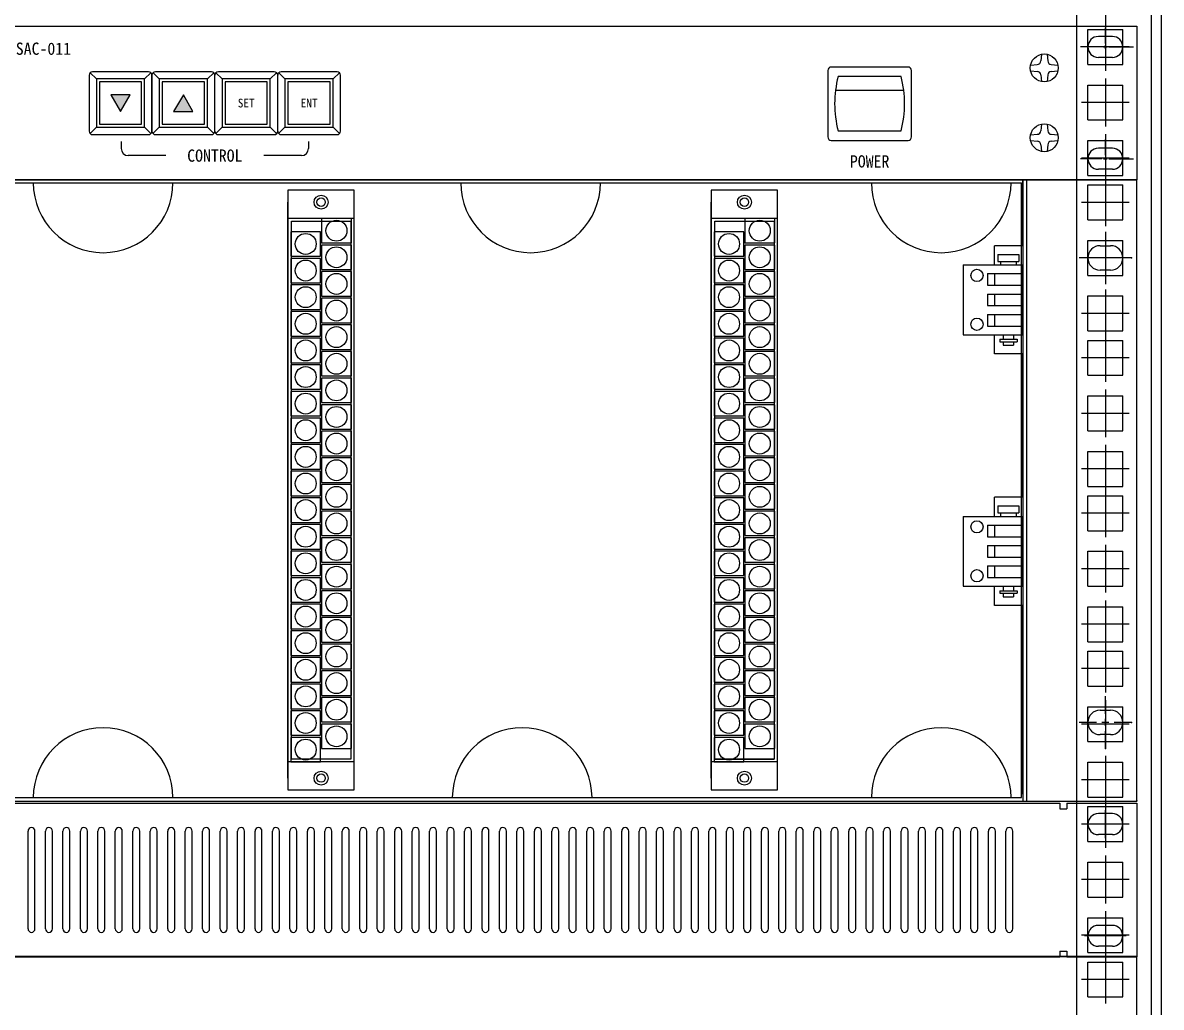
# Model space of a CAD drawing. Header units: millimetres. Extents: x 0 to 841, y 0 to 594.
# Drawn here: x 438.4 to 454.7, y 131.72 to 145.81 of the extents above; entities that cross this region are included whole.
import ezdxf
from ezdxf.enums import TextEntityAlignment as Align

# ---------------------------------------------------------------- set-up
doc = ezdxf.new("R2010")
doc.units = ezdxf.units.MM
doc.header["$LTSCALE"] = 10
doc.linetypes.add('H1', pattern=[4, 3, -1])
doc.layers.add('LINE05', color=2, linetype='Continuous')
doc.layers.add('LINE06', color=9, linetype='Continuous')
doc.styles.get("Standard").update_dxf_attribs({"font": 'GulimChe.ttf'})

msp = doc.modelspace()

# ---------------------------------------------------------------- linework, layer by layer
at = {"layer": 'LINE05'}
msp.add_line((454.697, 223.661), (454.697, 123.536), dxfattribs=at)
at = {"layer": 'LINE06'}
for p, q in [((453.489, 130.211), (453.489, 223.661)), ((454.559, 130.211), (454.559, 223.661)), ((453.897, 146.446), (453.897, 145.761)), ((430.197, 145.768), (454.347, 145.768)), ((453.897, 145.811), (453.897, 145.126)), ((453.897, 145.519), (453.897, 145.744)), ((454.347, 145.768), (454.347, 143.568)), ((453.647, 145.218), (453.647, 145.718)), ((453.647, 145.718), (454.147, 145.718)), ((453.997, 145.618), (453.797, 145.618)), ((454.147, 145.218), (454.147, 145.718)), ((453.847, 145.468), (453.541, 145.468)), ((454.239, 145.468), (453.555, 145.468)), ((453.872, 145.468), (453.922, 145.468)), ((453.897, 145.443), (453.897, 145.493)), ((453.897, 145.418), (453.897, 145.193)), ((453.947, 145.468), (454.299, 145.468)), ((452.982, 145.362), (452.972, 145.268)), ((453.062, 145.362), (453.072, 145.268)), ((453.997, 145.318), (453.797, 145.318)), ((439.451, 145.01), (439.362, 145.099)), ((440.197, 145.113), (439.397, 145.113)), ((440.14, 145.01), (440.231, 145.1)), ((440.351, 145.01), (440.262, 145.099)), ((441.097, 145.113), (440.297, 145.113)), ((441.04, 145.01), (441.131, 145.1)), ((441.251, 145.01), (441.162, 145.099)), ((441.997, 145.113), (441.197, 145.113)), ((441.94, 145.01), (442.031, 145.1)), ((442.151, 145.01), (442.062, 145.099)), ((442.897, 145.113), (442.097, 145.113)), ((442.84, 145.01), (442.931, 145.1)), ((449.922, 145.131), (449.922, 144.181)), ((451.072, 145.181), (449.972, 145.181)), ((451.122, 144.181), (451.122, 145.131)), ((452.828, 145.208), (452.922, 145.218)), ((452.828, 145.128), (452.922, 145.118)), ((453.122, 145.218), (453.216, 145.208)), ((453.122, 145.118), (453.216, 145.128)), ((453.647, 145.218), (454.147, 145.218)), ((439.347, 145.063), (439.347, 144.263)), ((440.14, 145.01), (439.451, 145.01)), ((439.451, 145.01), (439.451, 144.32)), ((440.097, 144.967), (439.494, 144.967)), ((439.494, 144.967), (439.494, 144.363)), ((440.097, 144.363), (440.097, 144.967)), ((440.14, 144.32), (440.14, 145.01)), ((440.247, 144.263), (440.247, 145.063)), ((440.247, 145.063), (440.247, 144.263)), ((441.04, 145.01), (440.351, 145.01)), ((440.351, 145.01), (440.351, 144.32)), ((440.997, 144.967), (440.394, 144.967)), ((440.394, 144.967), (440.394, 144.363)), ((440.997, 144.363), (440.997, 144.967)), ((441.04, 144.32), (441.04, 145.01)), ((441.147, 144.263), (441.147, 145.063)), ((441.94, 145.01), (441.251, 145.01)), ((441.251, 145.01), (441.251, 144.32)), ((441.897, 144.967), (441.294, 144.967)), ((441.294, 144.967), (441.294, 144.363)), ((441.897, 144.363), (441.897, 144.967)), ((441.94, 144.32), (441.94, 145.01)), ((442.047, 144.263), (442.047, 145.063)), ((442.84, 145.01), (442.151, 145.01)), ((442.151, 145.01), (442.151, 144.32)), ((442.797, 144.967), (442.194, 144.967)), ((442.194, 144.967), (442.194, 144.363)), ((442.797, 144.363), (442.797, 144.967)), ((442.84, 144.32), (442.84, 145.01)), ((442.947, 144.263), (442.947, 145.063)), ((450.972, 145.043), (450.072, 145.043)), ((452.972, 145.068), (452.982, 144.975)), ((453.072, 145.068), (453.062, 144.975)), ((453.647, 144.423), (453.647, 144.923)), ((453.647, 144.923), (454.147, 144.923)), ((453.897, 145.016), (453.897, 144.331)), ((454.147, 144.423), (454.147, 144.923)), ((451.01, 144.843), (450.033, 144.843)), ((454.239, 144.673), (453.555, 144.673)), ((453.647, 144.423), (454.147, 144.423)), ((439.451, 144.32), (439.36, 144.23)), ((439.451, 144.32), (440.14, 144.32)), ((439.494, 144.363), (440.097, 144.363)), ((440.14, 144.32), (440.232, 144.228)), ((440.351, 144.32), (440.26, 144.23)), ((440.351, 144.32), (441.04, 144.32)), ((440.394, 144.363), (440.997, 144.363)), ((441.04, 144.32), (441.132, 144.228)), ((441.251, 144.32), (441.16, 144.23)), ((441.251, 144.32), (441.94, 144.32)), ((441.294, 144.363), (441.897, 144.363)), ((441.94, 144.32), (442.032, 144.228)), ((442.151, 144.32), (442.06, 144.23)), ((442.151, 144.32), (442.84, 144.32)), ((442.194, 144.363), (442.797, 144.363)), ((442.84, 144.32), (442.932, 144.228)), ((450.072, 144.268), (450.972, 144.268)), ((452.982, 144.362), (452.972, 144.268)), ((453.062, 144.362), (453.072, 144.268)), ((439.397, 144.213), (440.197, 144.213)), ((439.806, 144.113), (439.806, 144.013)), ((440.297, 144.213), (441.097, 144.213)), ((441.197, 144.213), (441.997, 144.213)), ((442.097, 144.213), (442.897, 144.213)), ((442.488, 144.113), (442.488, 144.013)), ((449.972, 144.131), (451.072, 144.131)), ((452.828, 144.208), (452.922, 144.218)), ((452.828, 144.128), (452.922, 144.118)), ((453.122, 144.218), (453.216, 144.208)), ((453.122, 144.118), (453.216, 144.128)), ((453.647, 143.628), (453.647, 144.128)), ((453.647, 144.128), (454.147, 144.128)), ((453.897, 144.221), (453.897, 143.536)), ((453.897, 143.918), (453.897, 144.143)), ((454.147, 143.628), (454.147, 144.128)), ((452.972, 144.068), (452.982, 143.975)), ((453.072, 144.068), (453.062, 143.975)), ((453.997, 144.018), (453.797, 144.018)), ((440.447, 143.913), (439.906, 143.913)), ((442.388, 143.913), (441.847, 143.913)), ((453.847, 143.868), (453.541, 143.868)), ((454.239, 143.878), (453.555, 143.878)), ((453.872, 143.868), (453.922, 143.868)), ((453.897, 143.893), (453.897, 143.843)), ((453.897, 143.818), (453.897, 143.593)), ((453.947, 143.868), (454.299, 143.868)), ((453.647, 143.628), (454.147, 143.628)), ((453.997, 143.718), (453.797, 143.718)), ((430.197, 143.573), (454.347, 143.573)), ((430.197, 143.568), (454.347, 143.568)), ((431.847, 143.523), (452.697, 143.523)), ((452.697, 134.723), (452.697, 143.523)), ((452.709, 143.573), (452.709, 142.623)), ((453.647, 142.993), (453.647, 143.493)), ((453.647, 143.493), (454.147, 143.493)), ((453.897, 143.586), (453.897, 142.901)), ((454.147, 142.993), (454.147, 143.493)), ((442.193, 135.001), (442.193, 143.246)), ((443.143, 135.001), (443.143, 143.246)), ((448.254, 135.001), (448.254, 143.246)), ((449.204, 135.001), (449.204, 143.246)), ((454.239, 143.243), (453.555, 143.243)), ((443.143, 143.014), (442.193, 143.014)), ((449.204, 143.014), (448.254, 143.014)), ((448.304, 142.973), (449.154, 142.973)), ((453.647, 142.993), (454.147, 142.993)), ((453.897, 142.823), (453.897, 142.573)), ((453.897, 142.791), (453.897, 142.106)), ((442.674, 142.663), (442.662, 142.663)), ((448.735, 142.663), (448.723, 142.663)), ((453.647, 142.198), (453.647, 142.698)), ((453.647, 142.698), (454.147, 142.698)), ((454.147, 142.198), (454.147, 142.698)), ((452.709, 142.623), (452.309, 142.623)), ((452.359, 142.498), (452.359, 142.398)), ((452.359, 142.498), (452.659, 142.498)), ((452.659, 142.498), (452.659, 142.398)), ((453.897, 142.498), (453.897, 142.398)), ((451.859, 142.348), (452.709, 142.348)), ((451.859, 142.348), (451.859, 141.348)), ((452.359, 142.398), (452.659, 142.398)), ((452.397, 142.398), (452.397, 142.348)), ((452.622, 142.398), (452.622, 142.348)), ((452.709, 142.348), (452.709, 141.348)), ((453.647, 142.448), (453.522, 142.448)), ((454.239, 142.448), (453.555, 142.448)), ((453.772, 142.448), (453.647, 142.448)), ((453.947, 142.448), (453.847, 142.448)), ((453.897, 142.323), (453.897, 142.073)), ((454.272, 142.448), (454.022, 142.448)), ((452.209, 142.223), (452.209, 142.056)), ((452.209, 142.223), (452.709, 142.223)), ((452.309, 142.223), (452.309, 142.056)), ((453.647, 142.198), (454.147, 142.198)), ((452.209, 142.056), (452.709, 142.056)), ((453.897, 141.996), (453.897, 141.311)), ((452.209, 141.931), (452.209, 141.765)), ((452.209, 141.931), (452.709, 141.931)), ((452.309, 141.931), (452.309, 141.765)), ((453.647, 141.403), (453.647, 141.903)), ((453.647, 141.903), (454.147, 141.903)), ((454.147, 141.403), (454.147, 141.903)), ((452.209, 141.765), (452.709, 141.765)), ((454.239, 141.653), (453.555, 141.653)), ((452.209, 141.64), (452.709, 141.64)), ((452.209, 141.64), (452.209, 141.473)), ((452.309, 141.64), (452.309, 141.473)), ((451.859, 141.348), (452.709, 141.348)), ((452.209, 141.473), (452.709, 141.473)), ((452.434, 141.348), (452.434, 141.283)), ((452.584, 141.348), (452.584, 141.283)), ((453.647, 141.403), (454.147, 141.403)), ((453.897, 141.361), (453.897, 140.676)), ((452.384, 141.283), (452.384, 141.248)), ((452.384, 141.283), (452.634, 141.283)), ((452.384, 141.248), (452.634, 141.248)), ((452.434, 141.248), (452.434, 141.198)), ((452.434, 141.198), (452.584, 141.198)), ((452.584, 141.248), (452.584, 141.198)), ((452.634, 141.283), (452.634, 141.248)), ((453.647, 140.768), (453.647, 141.268)), ((453.647, 141.268), (454.147, 141.268)), ((454.147, 140.768), (454.147, 141.268)), ((452.709, 141.073), (452.309, 141.073)), ((452.709, 141.073), (452.709, 139.023)), ((454.239, 141.018), (453.555, 141.018)), ((453.647, 140.768), (454.147, 140.768)), ((453.897, 140.566), (453.897, 139.881)), ((453.647, 139.973), (453.647, 140.473)), ((453.647, 140.473), (454.147, 140.473)), ((454.147, 139.973), (454.147, 140.473)), ((454.239, 140.223), (453.555, 140.223)), ((453.647, 139.973), (454.147, 139.973)), ((453.897, 139.771), (453.897, 139.086)), ((453.647, 139.178), (453.647, 139.678)), ((453.647, 139.678), (454.147, 139.678)), ((454.147, 139.178), (454.147, 139.678)), ((454.239, 139.428), (453.555, 139.428)), ((453.647, 139.178), (454.147, 139.178)), ((453.647, 138.543), (453.647, 139.043)), ((453.647, 139.043), (454.147, 139.043)), ((453.897, 139.136), (453.897, 138.451)), ((454.147, 138.543), (454.147, 139.043)), ((452.709, 139.023), (452.309, 139.023)), ((452.359, 138.898), (452.359, 138.798)), ((452.359, 138.898), (452.659, 138.898)), ((452.659, 138.898), (452.659, 138.798)), ((451.859, 138.748), (452.709, 138.748)), ((451.859, 138.748), (451.859, 137.748)), ((452.359, 138.798), (452.659, 138.798)), ((452.397, 138.798), (452.397, 138.748)), ((452.622, 138.798), (452.622, 138.748)), ((452.709, 138.748), (452.709, 137.748)), ((454.239, 138.793), (453.555, 138.793)), ((452.209, 138.623), (452.209, 138.456)), ((452.209, 138.623), (452.709, 138.623)), ((452.309, 138.623), (452.309, 138.456)), ((452.209, 138.456), (452.709, 138.456)), ((453.647, 138.543), (454.147, 138.543)), ((452.209, 138.331), (452.209, 138.165)), ((452.209, 138.331), (452.709, 138.331)), ((452.309, 138.331), (452.309, 138.165)), ((453.647, 137.748), (453.647, 138.248)), ((453.647, 138.248), (454.147, 138.248)), ((453.897, 138.341), (453.897, 137.656)), ((454.147, 137.748), (454.147, 138.248)), ((452.209, 138.165), (452.709, 138.165)), ((452.209, 138.04), (452.209, 137.873)), ((452.209, 138.04), (452.709, 138.04)), ((452.309, 138.04), (452.309, 137.873)), ((454.239, 137.998), (453.555, 137.998)), ((451.859, 137.748), (452.709, 137.748)), ((452.209, 137.873), (452.709, 137.873)), ((452.434, 137.748), (452.434, 137.683)), ((452.584, 137.748), (452.584, 137.683)), ((453.647, 137.748), (454.147, 137.748)), ((452.384, 137.683), (452.384, 137.648)), ((452.384, 137.683), (452.634, 137.683)), ((452.384, 137.648), (452.634, 137.648)), ((452.434, 137.648), (452.434, 137.598)), ((452.434, 137.598), (452.584, 137.598)), ((452.584, 137.648), (452.584, 137.598)), ((452.634, 137.683), (452.634, 137.648)), ((452.709, 137.473), (452.309, 137.473)), ((452.709, 137.473), (452.709, 134.773)), ((453.647, 136.953), (453.647, 137.453)), ((453.647, 137.453), (454.147, 137.453)), ((453.897, 137.546), (453.897, 136.861)), ((454.147, 136.953), (454.147, 137.453)), ((454.239, 137.203), (453.555, 137.203)), ((453.647, 136.953), (454.147, 136.953)), ((453.647, 136.318), (453.647, 136.818)), ((453.647, 136.818), (454.147, 136.818)), ((453.897, 136.911), (453.897, 136.226)), ((454.147, 136.318), (454.147, 136.818)), ((454.239, 136.568), (453.555, 136.568)), ((453.647, 136.318), (454.147, 136.318)), ((453.897, 135.923), (453.897, 136.173)), ((453.897, 136.116), (453.897, 135.431)), ((453.647, 135.523), (453.647, 136.023)), ((453.647, 136.023), (454.147, 136.023)), ((454.147, 135.523), (454.147, 136.023)), ((453.647, 135.798), (453.522, 135.798)), ((453.772, 135.798), (453.647, 135.798)), ((453.947, 135.798), (453.847, 135.798)), ((453.897, 135.748), (453.897, 135.848)), ((454.272, 135.798), (454.022, 135.798)), ((454.239, 135.773), (453.555, 135.773)), ((453.897, 135.423), (453.897, 135.673)), ((453.647, 135.523), (454.147, 135.523)), ((453.897, 135.321), (453.897, 134.636)), ((443.143, 135.233), (442.193, 135.233)), ((449.204, 135.233), (448.254, 135.233)), ((448.304, 135.273), (449.154, 135.273)), ((453.647, 134.728), (453.647, 135.228)), ((453.647, 135.228), (454.147, 135.228)), ((454.147, 134.728), (454.147, 135.228)), ((454.239, 134.978), (453.555, 134.978)), ((430.197, 134.673), (454.347, 134.673)), ((431.297, 134.643), (453.247, 134.643)), ((431.847, 134.723), (452.697, 134.723)), ((453.247, 134.643), (453.247, 134.563)), ((453.347, 134.643), (453.347, 134.563)), ((453.347, 134.643), (454.347, 134.643)), ((453.647, 134.728), (454.147, 134.728)), ((453.897, 134.686), (453.897, 134.001)), ((454.347, 134.643), (454.347, 132.443)), ((453.247, 134.563), (453.347, 134.563)), ((453.647, 134.093), (453.647, 134.593)), ((453.647, 134.593), (454.147, 134.593)), ((453.997, 134.493), (453.797, 134.493)), ((453.897, 134.143), (453.897, 134.543)), ((454.147, 134.093), (454.147, 134.593)), ((454.239, 134.343), (453.555, 134.343)), ((454.197, 134.343), (453.597, 134.343)), ((438.472, 132.843), (438.472, 134.243)), ((438.572, 132.843), (438.572, 134.243)), ((438.722, 132.843), (438.722, 134.243)), ((438.822, 132.843), (438.822, 134.243)), ((438.972, 132.843), (438.972, 134.243)), ((439.072, 132.843), (439.072, 134.243)), ((439.222, 132.843), (439.222, 134.243)), ((439.322, 132.843), (439.322, 134.243)), ((439.472, 132.843), (439.472, 134.243)), ((439.572, 132.843), (439.572, 134.243)), ((439.722, 132.843), (439.722, 134.243)), ((439.822, 132.843), (439.822, 134.243)), ((439.972, 132.843), (439.972, 134.243)), ((440.072, 132.843), (440.072, 134.243)), ((440.222, 132.843), (440.222, 134.243)), ((440.322, 132.843), (440.322, 134.243)), ((440.472, 132.843), (440.472, 134.243)), ((440.572, 132.843), (440.572, 134.243)), ((440.722, 132.843), (440.722, 134.243)), ((440.822, 132.843), (440.822, 134.243)), ((440.972, 132.843), (440.972, 134.243)), ((441.072, 132.843), (441.072, 134.243)), ((441.222, 132.843), (441.222, 134.243)), ((441.322, 132.843), (441.322, 134.243)), ((441.472, 132.843), (441.472, 134.243)), ((441.572, 132.843), (441.572, 134.243)), ((441.722, 132.843), (441.722, 134.243)), ((441.822, 132.843), (441.822, 134.243)), ((441.972, 132.843), (441.972, 134.243)), ((442.072, 132.843), (442.072, 134.243)), ((442.222, 132.843), (442.222, 134.243)), ((442.322, 132.843), (442.322, 134.243)), ((442.472, 132.843), (442.472, 134.243)), ((442.572, 132.843), (442.572, 134.243)), ((442.722, 132.843), (442.722, 134.243)), ((442.822, 132.843), (442.822, 134.243)), ((442.972, 132.843), (442.972, 134.243)), ((443.072, 132.843), (443.072, 134.243)), ((443.222, 132.843), (443.222, 134.243)), ((443.322, 132.843), (443.322, 134.243)), ((443.472, 132.843), (443.472, 134.243)), ((443.572, 132.843), (443.572, 134.243)), ((443.722, 132.843), (443.722, 134.243)), ((443.822, 132.843), (443.822, 134.243)), ((443.972, 132.843), (443.972, 134.243)), ((444.072, 132.843), (444.072, 134.243)), ((444.222, 132.843), (444.222, 134.243)), ((444.322, 132.843), (444.322, 134.243)), ((444.472, 132.843), (444.472, 134.243)), ((444.572, 132.843), (444.572, 134.243)), ((444.722, 132.843), (444.722, 134.243)), ((444.822, 132.843), (444.822, 134.243)), ((444.972, 132.843), (444.972, 134.243)), ((445.072, 132.843), (445.072, 134.243)), ((445.222, 132.843), (445.222, 134.243)), ((445.322, 132.843), (445.322, 134.243)), ((445.472, 132.843), (445.472, 134.243)), ((445.572, 132.843), (445.572, 134.243)), ((445.722, 132.843), (445.722, 134.243)), ((445.822, 132.843), (445.822, 134.243)), ((445.972, 132.843), (445.972, 134.243)), ((446.072, 132.843), (446.072, 134.243)), ((446.222, 132.843), (446.222, 134.243)), ((446.322, 132.843), (446.322, 134.243)), ((446.472, 132.843), (446.472, 134.243)), ((446.572, 132.843), (446.572, 134.243)), ((446.722, 132.843), (446.722, 134.243)), ((446.822, 132.843), (446.822, 134.243)), ((446.972, 132.843), (446.972, 134.243)), ((447.072, 132.843), (447.072, 134.243)), ((447.222, 132.843), (447.222, 134.243)), ((447.322, 132.843), (447.322, 134.243)), ((447.472, 132.843), (447.472, 134.243)), ((447.572, 132.843), (447.572, 134.243)), ((447.722, 132.843), (447.722, 134.243)), ((447.822, 132.843), (447.822, 134.243)), ((447.972, 132.843), (447.972, 134.243)), ((448.072, 132.843), (448.072, 134.243)), ((448.222, 132.843), (448.222, 134.243)), ((448.322, 132.843), (448.322, 134.243)), ((448.472, 132.843), (448.472, 134.243)), ((448.572, 132.843), (448.572, 134.243)), ((448.722, 132.843), (448.722, 134.243)), ((448.822, 132.843), (448.822, 134.243)), ((448.972, 132.843), (448.972, 134.243)), ((449.072, 132.843), (449.072, 134.243)), ((449.222, 132.843), (449.222, 134.243)), ((449.322, 132.843), (449.322, 134.243)), ((449.472, 132.843), (449.472, 134.243)), ((449.572, 132.843), (449.572, 134.243)), ((449.722, 132.843), (449.722, 134.243)), ((449.822, 132.843), (449.822, 134.243)), ((449.972, 132.843), (449.972, 134.243)), ((450.072, 132.843), (450.072, 134.243)), ((450.222, 132.843), (450.222, 134.243)), ((450.322, 132.843), (450.322, 134.243)), ((450.472, 132.843), (450.472, 134.243)), ((450.572, 132.843), (450.572, 134.243)), ((450.722, 132.843), (450.722, 134.243)), ((450.822, 132.843), (450.822, 134.243)), ((450.972, 132.843), (450.972, 134.243)), ((451.072, 132.843), (451.072, 134.243)), ((451.222, 132.843), (451.222, 134.243)), ((451.322, 132.843), (451.322, 134.243)), ((451.472, 132.843), (451.472, 134.243)), ((451.572, 132.843), (451.572, 134.243)), ((451.722, 132.843), (451.722, 134.243)), ((451.822, 132.843), (451.822, 134.243)), ((451.972, 132.843), (451.972, 134.243)), ((452.072, 132.843), (452.072, 134.243)), ((452.222, 132.843), (452.222, 134.243)), ((452.322, 132.843), (452.322, 134.243)), ((452.472, 132.843), (452.472, 134.243)), ((452.572, 132.843), (452.572, 134.243)), ((453.997, 134.193), (453.797, 134.193)), ((453.647, 134.093), (454.147, 134.093)), ((453.897, 133.891), (453.897, 133.206)), ((453.647, 133.298), (453.647, 133.798)), ((453.647, 133.798), (454.147, 133.798)), ((454.147, 133.298), (454.147, 133.798)), ((454.239, 133.548), (453.555, 133.548)), ((453.647, 133.298), (454.147, 133.298)), ((453.897, 133.096), (453.897, 132.411)), ((453.647, 132.503), (453.647, 133.003)), ((453.647, 133.003), (454.147, 133.003)), ((453.997, 132.893), (453.797, 132.893)), ((453.897, 132.943), (453.897, 132.543)), ((454.147, 132.503), (454.147, 133.003)), ((454.239, 132.753), (453.555, 132.753)), ((454.197, 132.743), (453.597, 132.743)), ((453.247, 132.523), (453.247, 132.443)), ((453.247, 132.523), (453.347, 132.523)), ((453.347, 132.523), (453.347, 132.443)), ((453.997, 132.593), (453.797, 132.593)), ((454.347, 132.449), (430.197, 132.449)), ((430.197, 132.449), (454.347, 132.449)), ((431.297, 132.443), (453.247, 132.443)), ((453.347, 132.443), (454.347, 132.443)), ((453.647, 132.503), (454.147, 132.503)), ((453.647, 131.868), (453.647, 132.368)), ((453.647, 132.368), (454.147, 132.368)), ((453.897, 132.461), (453.897, 131.776)), ((454.147, 131.868), (454.147, 132.368)), ((454.347, 123.549), (454.347, 132.449)), ((454.239, 132.118), (453.555, 132.118)), ((453.647, 131.868), (454.147, 131.868))]:
    msp.add_line(p, q, dxfattribs=at)
at = {"layer": 'LINE06', "linetype": 'Continuous'}
for p, q in [((452.722, 134.674), (452.722, 143.573)), ((454.347, 134.673), (454.347, 143.573)), ((452.309, 142.348), (452.309, 142.623)), ((452.709, 142.623), (452.309, 142.623)), ((453.822, 142.623), (453.972, 142.623)), ((453.972, 142.273), (453.822, 142.273)), ((452.309, 141.073), (452.309, 141.348)), ((452.709, 141.073), (452.309, 141.073)), ((452.309, 138.748), (452.309, 139.023)), ((452.309, 137.473), (452.309, 137.748)), ((453.822, 135.973), (453.972, 135.973)), ((453.972, 135.623), (453.822, 135.623))]:
    msp.add_line(p, q, dxfattribs=at)
at = {"layer": 'LINE06', "linetype": 'H1'}
msp.add_line((452.772, 134.674), (452.772, 143.573), dxfattribs=at)
at = {"layer": 'LINE06'}
for points in [[(439.657, 144.784), (439.796, 144.545), (439.934, 144.784)], [(440.834, 144.545), (440.696, 144.784), (440.557, 144.545)], [(442.193, 134.831), (443.143, 134.831), (443.143, 143.416), (442.193, 143.416)], [(448.254, 134.831), (449.204, 134.831), (449.204, 143.416), (448.254, 143.416)], [(442.243, 142.973), (443.093, 142.973), (443.093, 135.273), (442.243, 135.273)], [(443.102, 142.663), (443.102, 143.014), (442.674, 143.014), (442.674, 142.663)], [(448.304, 142.973), (449.154, 142.973), (449.154, 135.273), (448.304, 135.273)], [(449.163, 142.663), (449.163, 143.014), (448.735, 143.014), (448.735, 142.663)], [(442.662, 142.472), (442.662, 142.823), (442.234, 142.823), (442.234, 142.472)], [(448.723, 142.472), (448.723, 142.823), (448.295, 142.823), (448.295, 142.472)], [(443.102, 142.282), (443.102, 142.633), (442.674, 142.633), (442.674, 142.282)], [(449.163, 142.282), (449.163, 142.633), (448.735, 142.633), (448.735, 142.282)], [(442.662, 142.091), (442.662, 142.442), (442.234, 142.442), (442.234, 142.091)], [(448.723, 142.091), (448.723, 142.442), (448.295, 142.442), (448.295, 142.091)], [(443.102, 141.901), (443.102, 142.252), (442.674, 142.252), (442.674, 141.901)], [(449.163, 141.901), (449.163, 142.252), (448.735, 142.252), (448.735, 141.901)], [(442.662, 141.71), (442.662, 142.061), (442.234, 142.061), (442.234, 141.71)], [(448.723, 141.71), (448.723, 142.061), (448.295, 142.061), (448.295, 141.71)], [(443.102, 141.52), (443.102, 141.871), (442.674, 141.871), (442.674, 141.52)], [(449.163, 141.52), (449.163, 141.871), (448.735, 141.871), (448.735, 141.52)], [(442.662, 141.329), (442.662, 141.68), (442.234, 141.68), (442.234, 141.329)], [(448.723, 141.329), (448.723, 141.68), (448.295, 141.68), (448.295, 141.329)], [(443.102, 141.139), (443.102, 141.49), (442.674, 141.49), (442.674, 141.139)], [(449.163, 141.139), (449.163, 141.49), (448.735, 141.49), (448.735, 141.139)], [(442.662, 140.948), (442.662, 141.299), (442.234, 141.299), (442.234, 140.948)], [(448.723, 140.948), (448.723, 141.299), (448.295, 141.299), (448.295, 140.948)], [(443.102, 140.758), (443.102, 141.109), (442.674, 141.109), (442.674, 140.758)], [(449.163, 140.758), (449.163, 141.109), (448.735, 141.109), (448.735, 140.758)], [(442.662, 140.567), (442.662, 140.918), (442.234, 140.918), (442.234, 140.567)], [(448.723, 140.567), (448.723, 140.918), (448.295, 140.918), (448.295, 140.567)], [(443.102, 140.377), (443.102, 140.728), (442.674, 140.728), (442.674, 140.377)], [(449.163, 140.377), (449.163, 140.728), (448.735, 140.728), (448.735, 140.377)], [(442.662, 140.186), (442.662, 140.537), (442.234, 140.537), (442.234, 140.186)], [(448.723, 140.186), (448.723, 140.537), (448.295, 140.537), (448.295, 140.186)], [(443.102, 139.996), (443.102, 140.347), (442.674, 140.347), (442.674, 139.996)], [(449.163, 139.996), (449.163, 140.347), (448.735, 140.347), (448.735, 139.996)], [(442.662, 139.805), (442.662, 140.156), (442.234, 140.156), (442.234, 139.805)], [(448.723, 139.805), (448.723, 140.156), (448.295, 140.156), (448.295, 139.805)], [(443.102, 139.615), (443.102, 139.966), (442.674, 139.966), (442.674, 139.615)], [(449.163, 139.615), (449.163, 139.966), (448.735, 139.966), (448.735, 139.615)], [(442.662, 139.424), (442.662, 139.775), (442.234, 139.775), (442.234, 139.424)], [(448.723, 139.424), (448.723, 139.775), (448.295, 139.775), (448.295, 139.424)], [(443.102, 139.234), (443.102, 139.585), (442.674, 139.585), (442.674, 139.234)], [(449.163, 139.234), (449.163, 139.585), (448.735, 139.585), (448.735, 139.234)], [(442.662, 139.043), (442.662, 139.394), (442.234, 139.394), (442.234, 139.043)], [(448.723, 139.043), (448.723, 139.394), (448.295, 139.394), (448.295, 139.043)], [(443.102, 138.853), (443.102, 139.204), (442.674, 139.204), (442.674, 138.853)], [(449.163, 138.853), (449.163, 139.204), (448.735, 139.204), (448.735, 138.853)], [(442.662, 138.662), (442.662, 139.013), (442.234, 139.013), (442.234, 138.662)], [(448.723, 138.662), (448.723, 139.013), (448.295, 139.013), (448.295, 138.662)], [(443.102, 138.472), (443.102, 138.823), (442.674, 138.823), (442.674, 138.472)], [(449.163, 138.472), (449.163, 138.823), (448.735, 138.823), (448.735, 138.472)], [(442.662, 138.281), (442.662, 138.632), (442.234, 138.632), (442.234, 138.281)], [(448.723, 138.281), (448.723, 138.632), (448.295, 138.632), (448.295, 138.281)], [(443.102, 138.091), (443.102, 138.442), (442.674, 138.442), (442.674, 138.091)], [(449.163, 138.091), (449.163, 138.442), (448.735, 138.442), (448.735, 138.091)], [(442.662, 137.9), (442.662, 138.251), (442.234, 138.251), (442.234, 137.9)], [(448.723, 137.9), (448.723, 138.251), (448.295, 138.251), (448.295, 137.9)], [(443.102, 137.71), (443.102, 138.061), (442.674, 138.061), (442.674, 137.71)], [(449.163, 137.71), (449.163, 138.061), (448.735, 138.061), (448.735, 137.71)], [(442.662, 137.519), (442.662, 137.87), (442.234, 137.87), (442.234, 137.519)], [(448.723, 137.519), (448.723, 137.87), (448.295, 137.87), (448.295, 137.519)], [(443.102, 137.329), (443.102, 137.68), (442.674, 137.68), (442.674, 137.329)], [(449.163, 137.329), (449.163, 137.68), (448.735, 137.68), (448.735, 137.329)], [(442.662, 137.138), (442.662, 137.489), (442.234, 137.489), (442.234, 137.138)], [(448.723, 137.138), (448.723, 137.489), (448.295, 137.489), (448.295, 137.138)], [(443.102, 136.948), (443.102, 137.299), (442.674, 137.299), (442.674, 136.948)], [(449.163, 136.948), (449.163, 137.299), (448.735, 137.299), (448.735, 136.948)], [(442.662, 136.757), (442.662, 137.108), (442.234, 137.108), (442.234, 136.757)], [(448.723, 136.757), (448.723, 137.108), (448.295, 137.108), (448.295, 136.757)], [(443.102, 136.567), (443.102, 136.918), (442.674, 136.918), (442.674, 136.567)], [(449.163, 136.567), (449.163, 136.918), (448.735, 136.918), (448.735, 136.567)], [(442.662, 136.376), (442.662, 136.727), (442.234, 136.727), (442.234, 136.376)], [(448.723, 136.376), (448.723, 136.727), (448.295, 136.727), (448.295, 136.376)], [(443.102, 136.186), (443.102, 136.537), (442.674, 136.537), (442.674, 136.186)], [(449.163, 136.186), (449.163, 136.537), (448.735, 136.537), (448.735, 136.186)], [(442.662, 135.995), (442.662, 136.346), (442.234, 136.346), (442.234, 135.995)], [(448.723, 135.995), (448.723, 136.346), (448.295, 136.346), (448.295, 135.995)], [(443.102, 135.805), (443.102, 136.156), (442.674, 136.156), (442.674, 135.805)], [(449.163, 135.805), (449.163, 136.156), (448.735, 136.156), (448.735, 135.805)], [(442.662, 135.614), (442.662, 135.965), (442.234, 135.965), (442.234, 135.614)], [(448.723, 135.614), (448.723, 135.965), (448.295, 135.965), (448.295, 135.614)], [(443.102, 135.424), (443.102, 135.775), (442.674, 135.775), (442.674, 135.424)], [(449.163, 135.424), (449.163, 135.775), (448.735, 135.775), (448.735, 135.424)], [(442.662, 135.233), (442.662, 135.584), (442.234, 135.584), (442.234, 135.233)], [(448.723, 135.233), (448.723, 135.584), (448.295, 135.584), (448.295, 135.233)]]:
    msp.add_lwpolyline(points, close=True, dxfattribs=at)
for centre, radius in [((453.022, 145.168), 0.2), ((453.022, 144.168), 0.2), ((442.668, 143.246), 0.1), ((442.668, 143.246), 0.06), ((448.729, 143.246), 0.1), ((448.729, 143.246), 0.06), ((442.888, 142.838), 0.15), ((448.949, 142.838), 0.15), ((442.448, 142.648), 0.15), ((448.509, 142.648), 0.15), ((442.888, 142.457), 0.15), ((448.949, 142.457), 0.15), ((442.448, 142.267), 0.15), ((448.509, 142.267), 0.15), ((442.888, 142.076), 0.15), ((448.949, 142.076), 0.15), ((452.059, 142.198), 0.0875), ((442.448, 141.886), 0.15), ((448.509, 141.886), 0.15), ((442.888, 141.695), 0.15), ((448.949, 141.695), 0.15), ((442.448, 141.505), 0.15), ((448.509, 141.505), 0.15), ((452.059, 141.498), 0.0875), ((442.888, 141.314), 0.15), ((448.949, 141.314), 0.15), ((442.448, 141.124), 0.15), ((448.509, 141.124), 0.15), ((442.888, 140.933), 0.15), ((448.949, 140.933), 0.15), ((442.448, 140.743), 0.15), ((448.509, 140.743), 0.15), ((442.888, 140.552), 0.15), ((448.949, 140.552), 0.15), ((442.448, 140.362), 0.15), ((448.509, 140.362), 0.15), ((442.888, 140.171), 0.15), ((448.949, 140.171), 0.15), ((442.448, 139.981), 0.15), ((448.509, 139.981), 0.15), ((442.888, 139.79), 0.15), ((448.949, 139.79), 0.15), ((442.448, 139.6), 0.15), ((448.509, 139.6), 0.15), ((442.888, 139.409), 0.15), ((448.949, 139.409), 0.15), ((442.448, 139.219), 0.15), ((448.509, 139.219), 0.15), ((442.888, 139.028), 0.15), ((448.949, 139.028), 0.15), ((442.448, 138.838), 0.15), ((448.509, 138.838), 0.15), ((442.888, 138.647), 0.15), ((448.949, 138.647), 0.15), ((442.448, 138.457), 0.15), ((448.509, 138.457), 0.15), ((452.059, 138.598), 0.0875), ((442.888, 138.266), 0.15), ((448.949, 138.266), 0.15), ((442.448, 138.076), 0.15), ((448.509, 138.076), 0.15), ((442.888, 137.885), 0.15), ((448.949, 137.885), 0.15), ((452.059, 137.898), 0.0875), ((442.448, 137.695), 0.15), ((448.509, 137.695), 0.15), ((442.888, 137.504), 0.15), ((448.949, 137.504), 0.15), ((442.448, 137.314), 0.15), ((448.509, 137.314), 0.15), ((442.888, 137.123), 0.15), ((448.949, 137.123), 0.15), ((442.448, 136.933), 0.15), ((448.509, 136.933), 0.15), ((442.888, 136.742), 0.15), ((448.949, 136.742), 0.15), ((442.448, 136.552), 0.15), ((448.509, 136.552), 0.15), ((442.888, 136.361), 0.15), ((448.949, 136.361), 0.15), ((442.448, 136.171), 0.15), ((448.509, 136.171), 0.15), ((442.888, 135.98), 0.15), ((448.949, 135.98), 0.15), ((442.448, 135.79), 0.15), ((448.509, 135.79), 0.15), ((442.888, 135.599), 0.15), ((448.949, 135.599), 0.15), ((442.448, 135.409), 0.15), ((448.509, 135.409), 0.15), ((442.668, 135.001), 0.1), ((442.668, 135.001), 0.06), ((448.729, 135.001), 0.1), ((448.729, 135.001), 0.06)]:
    msp.add_circle(centre, radius, dxfattribs=at)
for centre, radius, start, end in [((453.797, 145.468), 0.15, 90, 270), ((453.997, 145.468), 0.15, 270, 90), ((452.922, 145.268), 0.05, 270, 0), ((453.122, 145.268), 0.05, 180, 270), ((439.397, 145.063), 0.05, 90, 180), ((440.197, 145.063), 0.05, 0, 90), ((440.297, 145.063), 0.05, 90, 180), ((441.097, 145.063), 0.05, 0, 90), ((441.197, 145.063), 0.05, 90, 180), ((441.997, 145.063), 0.05, 0, 90), ((442.097, 145.063), 0.05, 90, 180), ((442.897, 145.063), 0.05, 0, 90), ((449.972, 145.131), 0.05, 90, 180), ((451.072, 145.131), 0.05, 0, 90), ((452.922, 145.068), 0.05, 0, 90), ((453.122, 145.068), 0.05, 90, 180), ((451.548, 144.656), 1.527, 165.2952, 194.7048), ((449.495, 144.656), 1.527, 345.2952, 14.7048), ((439.397, 144.263), 0.05, 180, 270), ((440.197, 144.263), 0.05, 270, 0), ((440.297, 144.263), 0.05, 180, 270), ((441.097, 144.263), 0.05, 270, 0), ((441.197, 144.263), 0.05, 180, 270), ((441.997, 144.263), 0.05, 270, 0), ((442.097, 144.263), 0.05, 180, 270), ((442.897, 144.263), 0.05, 270, 0), ((452.922, 144.268), 0.05, 270, 0), ((453.122, 144.268), 0.05, 180, 270), ((449.972, 144.181), 0.05, 180, 270), ((451.072, 144.181), 0.05, 270, 0), ((452.922, 144.068), 0.05, 0, 90), ((453.122, 144.068), 0.05, 90, 180), ((439.906, 144.013), 0.1, 180, 270), ((442.388, 144.013), 0.1, 270, 0), ((453.797, 143.868), 0.15, 90, 270), ((453.997, 143.868), 0.15, 270, 90), ((439.547, 143.523), 1, 180, 0), ((445.668, 143.523), 1, 180, 0), ((451.547, 143.523), 1, 180, 0), ((439.547, 134.723), 1, 0, 180), ((445.547, 134.723), 1, 0, 180), ((451.547, 134.723), 1, 0, 180), ((453.797, 134.343), 0.15, 90, 270), ((453.997, 134.343), 0.15, 270, 90), ((438.522, 134.243), 0.05, 0, 180), ((438.772, 134.243), 0.05, 0, 180), ((439.022, 134.243), 0.05, 0, 180), ((439.272, 134.243), 0.05, 0, 180), ((439.522, 134.243), 0.05, 0, 180), ((439.772, 134.243), 0.05, 0, 180), ((440.022, 134.243), 0.05, 0, 180), ((440.272, 134.243), 0.05, 0, 180), ((440.522, 134.243), 0.05, 0, 180), ((440.772, 134.243), 0.05, 0, 180), ((441.022, 134.243), 0.05, 0, 180), ((441.272, 134.243), 0.05, 0, 180), ((441.522, 134.243), 0.05, 0, 180), ((441.772, 134.243), 0.05, 0, 180), ((442.022, 134.243), 0.05, 0, 180), ((442.272, 134.243), 0.05, 0, 180), ((442.522, 134.243), 0.05, 0, 180), ((442.772, 134.243), 0.05, 0, 180), ((443.022, 134.243), 0.05, 0, 180), ((443.272, 134.243), 0.05, 0, 180), ((443.522, 134.243), 0.05, 0, 180), ((443.772, 134.243), 0.05, 0, 180), ((444.022, 134.243), 0.05, 0, 180), ((444.272, 134.243), 0.05, 0, 180), ((444.522, 134.243), 0.05, 0, 180), ((444.772, 134.243), 0.05, 0, 180), ((445.022, 134.243), 0.05, 0, 180), ((445.272, 134.243), 0.05, 0, 180), ((445.522, 134.243), 0.05, 0, 180), ((445.772, 134.243), 0.05, 0, 180), ((446.022, 134.243), 0.05, 0, 180), ((446.272, 134.243), 0.05, 0, 180), ((446.522, 134.243), 0.05, 0, 180), ((446.772, 134.243), 0.05, 0, 180), ((447.022, 134.243), 0.05, 0, 180), ((447.272, 134.243), 0.05, 0, 180), ((447.522, 134.243), 0.05, 0, 180), ((447.772, 134.243), 0.05, 0, 180), ((448.022, 134.243), 0.05, 0, 180), ((448.272, 134.243), 0.05, 0, 180), ((448.522, 134.243), 0.05, 0, 180), ((448.772, 134.243), 0.05, 0, 180), ((449.022, 134.243), 0.05, 0, 180), ((449.272, 134.243), 0.05, 0, 180), ((449.522, 134.243), 0.05, 0, 180), ((449.772, 134.243), 0.05, 0, 180), ((450.022, 134.243), 0.05, 0, 180), ((450.272, 134.243), 0.05, 0, 180), ((450.522, 134.243), 0.05, 0, 180), ((450.772, 134.243), 0.05, 0, 180), ((451.022, 134.243), 0.05, 0, 180), ((451.272, 134.243), 0.05, 0, 180), ((451.522, 134.243), 0.05, 0, 180), ((451.772, 134.243), 0.05, 0, 180), ((452.022, 134.243), 0.05, 0, 180), ((452.272, 134.243), 0.05, 0, 180), ((452.522, 134.243), 0.05, 0, 180), ((453.797, 132.743), 0.15, 90, 270), ((453.997, 132.743), 0.15, 270, 90), ((438.522, 132.843), 0.05, 180, 0), ((438.772, 132.843), 0.05, 180, 0), ((439.022, 132.843), 0.05, 180, 0), ((439.272, 132.843), 0.05, 180, 0), ((439.522, 132.843), 0.05, 180, 0), ((439.772, 132.843), 0.05, 180, 0), ((440.022, 132.843), 0.05, 180, 0), ((440.272, 132.843), 0.05, 180, 0), ((440.522, 132.843), 0.05, 180, 0), ((440.772, 132.843), 0.05, 180, 0), ((441.022, 132.843), 0.05, 180, 0), ((441.272, 132.843), 0.05, 180, 0), ((441.522, 132.843), 0.05, 180, 0), ((441.772, 132.843), 0.05, 180, 0), ((442.022, 132.843), 0.05, 180, 0), ((442.272, 132.843), 0.05, 180, 0), ((442.522, 132.843), 0.05, 180, 0), ((442.772, 132.843), 0.05, 180, 0), ((443.022, 132.843), 0.05, 180, 0), ((443.272, 132.843), 0.05, 180, 0), ((443.522, 132.843), 0.05, 180, 0), ((443.772, 132.843), 0.05, 180, 0), ((444.022, 132.843), 0.05, 180, 0), ((444.272, 132.843), 0.05, 180, 0), ((444.522, 132.843), 0.05, 180, 0), ((444.772, 132.843), 0.05, 180, 0), ((445.022, 132.843), 0.05, 180, 0), ((445.272, 132.843), 0.05, 180, 0), ((445.522, 132.843), 0.05, 180, 0), ((445.772, 132.843), 0.05, 180, 0), ((446.022, 132.843), 0.05, 180, 0), ((446.272, 132.843), 0.05, 180, 0), ((446.522, 132.843), 0.05, 180, 0), ((446.772, 132.843), 0.05, 180, 0), ((447.022, 132.843), 0.05, 180, 0), ((447.272, 132.843), 0.05, 180, 0), ((447.522, 132.843), 0.05, 180, 0), ((447.772, 132.843), 0.05, 180, 0), ((448.022, 132.843), 0.05, 180, 0), ((448.272, 132.843), 0.05, 180, 0), ((448.522, 132.843), 0.05, 180, 0), ((448.772, 132.843), 0.05, 180, 0), ((449.022, 132.843), 0.05, 180, 0), ((449.272, 132.843), 0.05, 180, 0), ((449.522, 132.843), 0.05, 180, 0), ((449.772, 132.843), 0.05, 180, 0), ((450.022, 132.843), 0.05, 180, 0), ((450.272, 132.843), 0.05, 180, 0), ((450.522, 132.843), 0.05, 180, 0), ((450.772, 132.843), 0.05, 180, 0), ((451.022, 132.843), 0.05, 180, 0), ((451.272, 132.843), 0.05, 180, 0), ((451.522, 132.843), 0.05, 180, 0), ((451.772, 132.843), 0.05, 180, 0), ((452.022, 132.843), 0.05, 180, 0), ((452.272, 132.843), 0.05, 180, 0), ((452.522, 132.843), 0.05, 180, 0)]:
    msp.add_arc(centre, radius, start, end, dxfattribs=at)
at = {"layer": 'LINE06', "linetype": 'Continuous'}
for centre, start, end in [((453.822, 142.448), 90, 270), ((453.972, 142.448), 270, 90), ((453.822, 135.798), 90, 270), ((453.972, 135.798), 270, 90)]:
    msp.add_arc(centre, 0.175, start, end, dxfattribs=at)
at = {"layer": 'LINE06', "linetype": 'ByBlock'}
for p in [(454.347, 143.573), (454.272, 142.448), (454.272, 135.798), (453.897, 135.423), (454.347, 134.674), (454.347, 134.674)]:
    msp.add_point(p, dxfattribs=at)
at = {"layer": 'LINE06'}
for points in [[(439.657, 144.784), (439.796, 144.545), (439.934, 144.784)], [(440.696, 144.784), (440.557, 144.545), (440.834, 144.545)]]:
    msp.add_solid(points, dxfattribs=at)

# ---------------------------------------------------------------- texts
msp.add_text('NOISE/SIGNAL  AUTO  CONTROL   NSAC-011', height=0.175, dxfattribs=at).set_placement((434.791, 145.356))
for s, height, p in [('SET', 0.125, (441.596, 144.665)), ('ENT', 0.125, (442.496, 144.665)), ('CONTROL', 0.175, (441.147, 143.913))]:
    msp.add_text(s, height=height, dxfattribs=at).set_placement(p, align=Align.MIDDLE)
msp.add_text('POWER', height=0.175, dxfattribs=at).set_placement((450.522, 143.83), align=Align.MIDDLE_CENTER)

doc.saveas('drawing.dxf')
